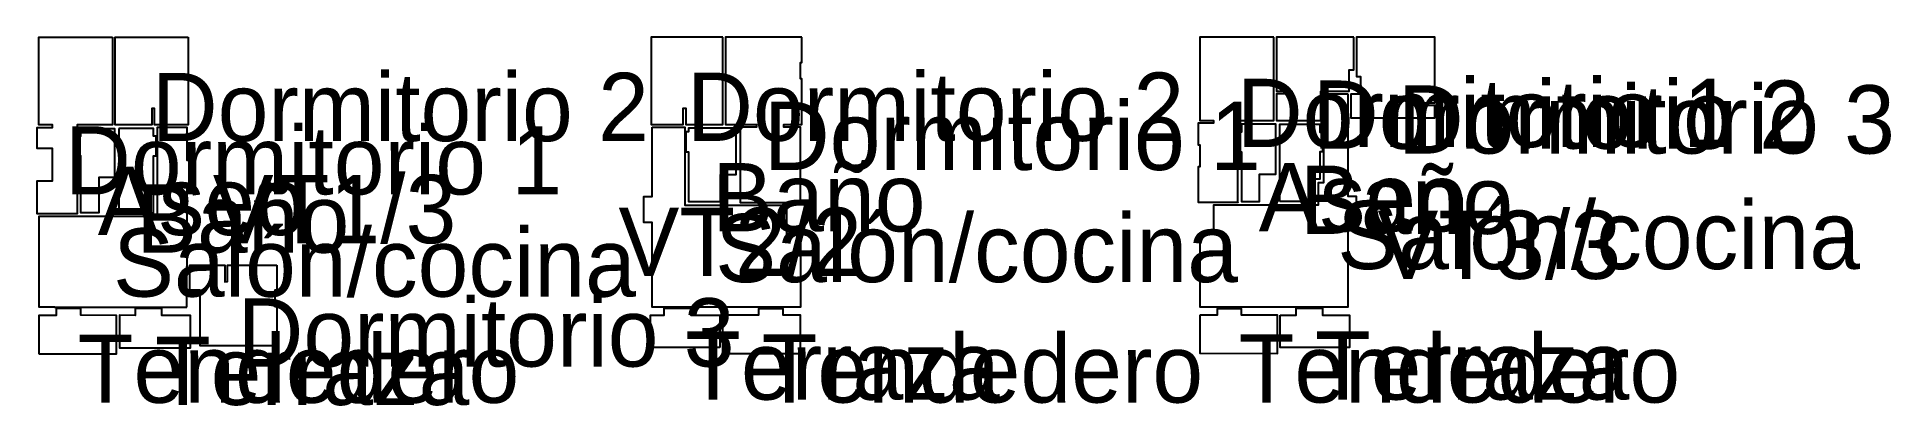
# Model space of a CAD drawing. Header units: metres. Extents: x -579 to -21, y -304 to 1040.
# Drawn here: x -578.7 to -510.8, y -303.8 to -290.3 of the extents above; entities outside this region: 1.
import ezdxf

# ---------------------------------------------------------------- set-up
doc = ezdxf.new("R2010")
doc.units = ezdxf.units.M
doc.layers.add('00 areas', color=7, linetype='Continuous')

msp = doc.modelspace()

# ---------------------------------------------------------------- linework, layer by layer
at = {"layer": '00 areas'}
for points in [[(-575.9382, -290.3119), (-575.9382, -293.5169), (-577.2332, -293.5169), (-577.2332, -296.773), (-578.703, -296.773), (-578.703, -295.5666), (-578.1334, -295.5666), (-578.1334, -294.3887), (-578.703, -294.3887), (-578.703, -293.6169), (-578.1332, -293.6169), (-578.1332, -293.5169), (-578.6422, -293.5169), (-578.6422, -290.3119)], [(-573.173, -290.3119), (-573.173, -293.5169), (-574.3984, -293.5175), (-574.3984, -292.9175), (-574.498, -292.9169), (-574.498, -293.5169), (-575.8382, -293.5169), (-575.8382, -290.3119)], [(-553.5929, -290.3051), (-556.2191, -290.3051), (-556.2191, -293.5051), (-555.0489, -293.5051), (-555.0489, -292.9051), (-554.9489, -292.9051), (-554.9489, -293.5051), (-553.5929, -293.5051)], [(-550.6991, -290.3051), (-553.4941, -290.3061), (-553.4941, -293.5067), (-552.3584, -293.5061), (-552.3584, -293.6066), (-552.9584, -293.6061), (-552.9584, -296.3552), (-552.3734, -296.3552), (-552.2439, -296.3552), (-551.4789, -296.3552), (-551.2212, -296.3552), (-550.7541, -296.3552), (-550.7541, -293.6061), (-551.3541, -293.6061), (-551.3541, -293.5051), (-550.6991, -293.5051), (-550.6991, -291.8352), (-550.7542, -291.8352), (-550.7542, -291.2352), (-550.6991, -291.2352)], [(-533.422, -290.3051), (-536.132, -290.3051), (-536.132, -293.3551), (-535.6323, -293.3551), (-535.6323, -293.4551), (-536.187, -293.4551), (-536.187, -294.2491), (-536.132, -294.2491), (-536.132, -295.0491), (-536.187, -295.0491), (-536.187, -296.3505), (-535.6325, -296.3505), (-535.6325, -296.3532), (-534.7325, -296.3532), (-534.7325, -296.3591), (-534.7323, -296.3591), (-534.7323, -293.3551), (-533.422, -293.3551)], [(-530.487, -290.3051), (-533.3222, -290.3041), (-533.3223, -292.2886), (-532.7575, -292.2886), (-532.7574, -292.3841), (-533.3222, -292.3841), (-533.3222, -293.3551), (-531.6974, -293.3551), (-531.6974, -292.2901), (-530.6624, -292.2901), (-530.6624, -291.4986), (-530.487, -291.4986)], [(-527.4973, -292.8111), (-528.0974, -292.8111), (-528.0974, -292.7124), (-527.5272, -292.7124), (-527.5272, -290.3051), (-530.3871, -290.3051), (-530.3873, -291.7486), (-530.2423, -291.7486), (-530.2317, -292.3886), (-530.5976, -292.3886), (-530.5976, -293.2562), (-527.5272, -293.2581), (-527.5272, -292.8111)], [(-530.6988, -292.3886), (-531.5974, -292.3886), (-531.5974, -295.6441), (-531.7972, -295.6441), (-531.7972, -296.4551), (-535.6275, -296.4532), (-535.6275, -297.5284), (-536.1321, -297.5284), (-536.1308, -299.6489), (-536.132, -299.6491), (-536.132, -300.1849), (-530.6949, -300.1848), (-530.6949, -297.0974), (-530.3895, -297.0962), (-530.3916, -296.1437), (-530.6976, -296.1443)], [(-573.2138, -300.194), (-573.214, -298.7021), (-573.2036, -298.7021), (-573.2036, -295.7728), (-572.8979, -295.773), (-572.8988, -294.8198), (-573.2032, -294.8197), (-573.2032, -293.6169), (-574.3035, -293.6169), (-574.3038, -296.873), (-578.6379, -296.873), (-578.6362, -297.742), (-578.6384, -297.742), (-578.6384, -300.184), (-578.0707, -300.184), (-578.0707, -300.194)], [(-577.0982, -293.6519), (-575.863, -293.6519), (-575.863, -295.448), (-576.4432, -295.448), (-576.4432, -296.7369), (-577.0982, -296.7391), (-577.0982, -294.6555), (-577.198, -294.6555), (-577.198, -293.9305), (-577.0982, -293.9305)], [(-575.7133, -293.6519), (-575.713, -296.738), (-574.4387, -296.738), (-574.4387, -294.6555), (-574.3382, -294.6555), (-574.3382, -293.9305), (-574.4385, -293.9305), (-574.4385, -293.6519)], [(-556.1782, -293.6064), (-554.9882, -293.6067), (-554.9882, -296.4552), (-551.2591, -296.4552), (-551.2587, -297.544), (-550.7539, -297.5434), (-550.7539, -299.6491), (-550.7541, -299.6491), (-550.7539, -300.1868), (-556.1863, -300.1868), (-556.1764, -297.0984), (-556.4849, -297.0975), (-556.4849, -296.1442), (-556.1781, -296.1452)], [(-553.6835, -296.3202), (-553.6835, -295.3302), (-553.1086, -295.3302), (-553.1085, -293.6411), (-554.8532, -293.6411), (-554.8534, -293.7767), (-554.9532, -293.7767), (-554.9532, -294.5017), (-554.8534, -294.5017), (-554.8534, -296.3202)], [(-534.6969, -293.7852), (-534.6969, -293.7852), (-534.6973, -294.5119), (-534.5975, -294.5102), (-534.5975, -296.3182), (-533.9372, -296.3182), (-533.9372, -295.3291), (-533.3472, -295.3291), (-533.3472, -293.4882), (-534.5975, -293.4882), (-534.5975, -293.7852)], [(-533.1972, -296.3182), (-533.1972, -293.4882), (-531.7323, -293.4887), (-531.7323, -293.7856), (-531.6325, -293.7851), (-531.6323, -294.5102), (-531.7324, -294.5102), (-531.7324, -295.5091), (-531.932, -295.5091), (-531.932, -296.3182)], [(-569.928, -298.6602), (-569.928, -299.568), (-569.9982, -299.568), (-569.9982, -300.168), (-569.928, -300.168), (-569.928, -301.6127), (-572.7374, -301.6115), (-572.7374, -299.568), (-573.1138, -299.568), (-573.1138, -298.659), (-571.8282, -298.6602), (-571.8282, -299.2602), (-571.728, -299.259), (-571.728, -298.659)], [(-578.639, -301.8955), (-575.7926, -301.8994), (-575.7895, -300.4946), (-577.103, -300.4911), (-577.103, -300.2473), (-578.003, -300.2473), (-578.003, -300.4934), (-578.6379, -300.493)], [(-574.138, -300.2432), (-575.108, -300.2432), (-575.108, -300.4928), (-575.6893, -300.4916), (-575.6893, -301.6779), (-573.0869, -301.6778), (-573.089, -300.8682), (-573.089, -300.868), (-573.089, -300.4927), (-574.138, -300.4929)], [(-553.7015, -301.6735), (-556.246, -301.6703), (-556.2443, -300.4858), (-555.7359, -300.4858), (-555.7359, -300.2355), (-554.766, -300.2355), (-554.7659, -300.4867), (-553.704, -300.4864)], [(-553.6041, -300.4872), (-553.601, -301.8898), (-550.7531, -301.8859), (-550.7519, -300.4855), (-551.3891, -300.4855), (-551.3891, -300.2502), (-552.2891, -300.2502), (-552.2891, -300.4838)], [(-536.1319, -300.487), (-536.133, -301.8827), (-533.285, -301.8866), (-533.285, -300.4847), (-534.5969, -300.4847), (-534.5969, -300.2491), (-535.4969, -300.2491), (-535.4969, -300.4831)], [(-533.1852, -300.4847), (-532.6019, -300.4848), (-532.6019, -300.2348), (-531.6319, -300.2348), (-531.6319, -300.4848), (-530.6474, -300.485), (-530.6457, -301.6697), (-533.1852, -301.6697)]]:
    msp.add_lwpolyline(points, close=True, dxfattribs=at)

# ---------------------------------------------------------------- texts
at = {"layer": '00 areas', "char_height": 2.5, "attachment_point": 1}
for s, insert in [('VT22/1', (-31.5436, 1039.8644)), ('Dormitorio 2', (-574.5056, -291.6144)), ('Dormitorio 2', (-554.906, -291.6051)), ('Dormitorio 1', (-534.777, -291.8301)), ('Dormitorio 2', (-531.9923, -291.8936)), ('Dormitorio 1', (-552.0966, -292.6701)), ('Dormitorio 3', (-528.8821, -292.0686)), ('Dormitorio 1', (-577.6832, -293.5669)), ('Aseo', (-576.4806, -295.0518)), ('VT1/3', (-572.2708, -295.3497)), ('Baño', (-553.981, -294.9159)), ('Aseo', (-533.9724, -294.9205)), ('Baño', (-532.4648, -295.0096)), ('Baño', (-575.0759, -295.6968)), ('VT2/2', (-557.4155, -296.5512)), ('Salón/cocina', (-553.8719, -296.7763)), ('Salón/cocina', (-531.0942, -296.2988)), ('VT3/3', (-529.6239, -296.6579)), ('Salón/cocina', (-575.9203, -297.3075)), ('Dormitorio 3', (-571.3678, -299.868)), ('Tendedero', (-577.2147, -301.1951)), ('Terraza', (-574.3886, -301.273)), ('Terraza', (-554.974, -301.0785)), ('Tendedero', (-552.1775, -301.1866)), ('Tendedero', (-534.7087, -301.1849)), ('Terraza', (-531.9159, -301.0773))]:
    msp.add_mtext(s, dxfattribs=dict(at, insert=insert))

doc.saveas('drawing.dxf')
